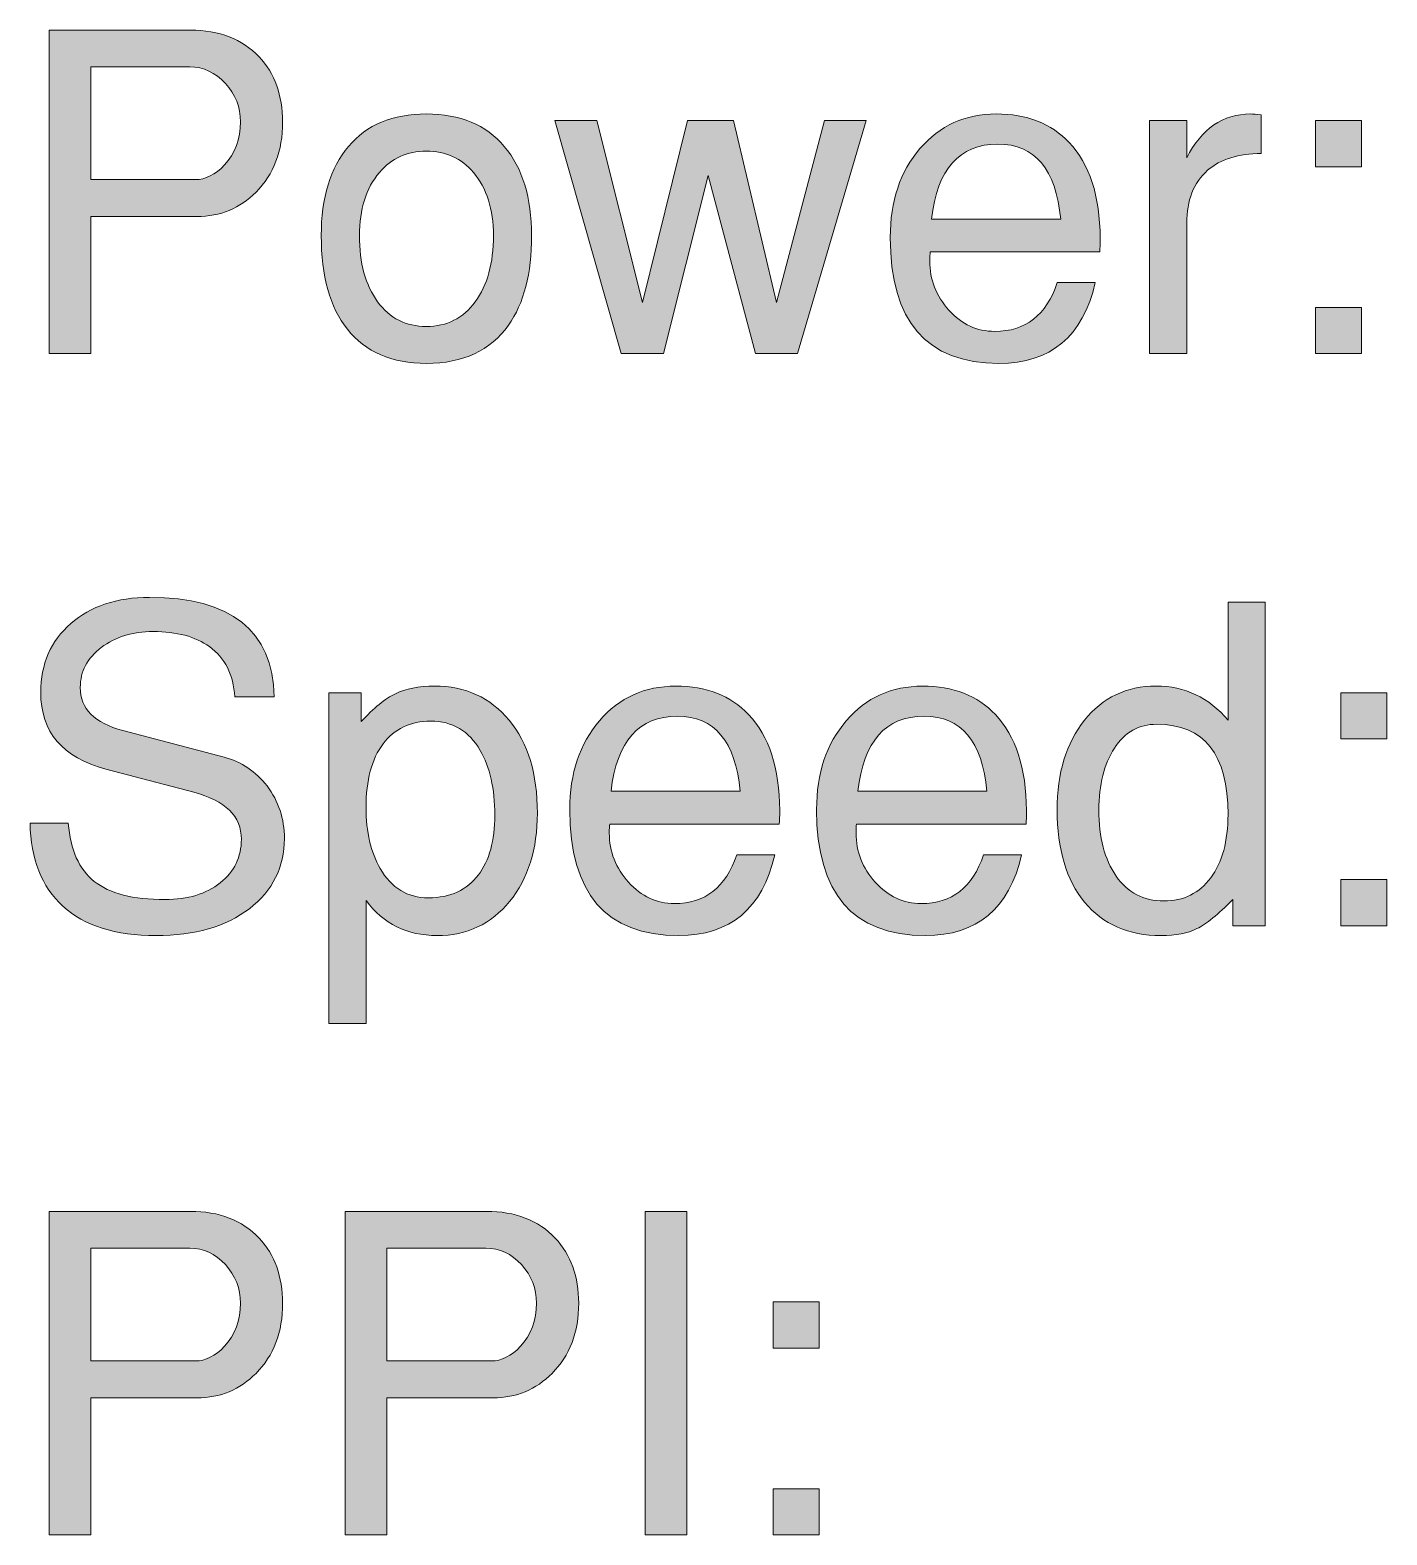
# Model space of a CAD drawing. Header units: inches. Extents: x 0.4 to 5.73, y -3.02 to -0.52.
# Drawn here: x 3.708 to 4.217, y -2.327 to -1.762 of the extents above; entities that cross this region are included whole.
import ezdxf

# ---------------------------------------------------------------- set-up
doc = ezdxf.new("R2010")
doc.units = ezdxf.units.IN
doc.header["$MEASUREMENT"] = 0
doc.layers.add('Layer 1', color=7, linetype='Continuous')

# ---------------------------------------------------------------- blocks, each defined once
blk = doc.blocks.new('block 21')
at = {"layer": 'Layer 1', "true_color": 0xed1f24}
h = blk.add_hatch(color=240, dxfattribs=at)
h.dxf.hatch_style = 2
edge = h.paths.add_edge_path()
edge.add_spline(control_points=[(3.8028, -1.79679), (3.8028, -1.80769), (3.79947, -1.81646), (3.79281, -1.82313), (3.7868, -1.82924), (3.77941, -1.8323), (3.77064, -1.8323), (3.77064, -1.8323), (3.73081, -1.8323), (3.73081, -1.8323), (3.73081, -1.8323), (3.73081, -1.8838), (3.73081, -1.8838), (3.73081, -1.8838), (3.71514, -1.8838), (3.71514, -1.8838), (3.71514, -1.8838), (3.71514, -1.7623), (3.71514, -1.7623), (3.71514, -1.7623), (3.76814, -1.7623), (3.76814, -1.7623), (3.77903, -1.7623), (3.78764, -1.76563), (3.79397, -1.7723), (3.79986, -1.77863), (3.8028, -1.7868), (3.8028, -1.79679)], knot_values=[0, 0, 0, 0, 1, 1, 1, 2, 2, 2, 3, 3, 3, 4, 4, 4, 5, 5, 5, 6, 6, 6, 7, 7, 7, 8, 8, 8, 9, 9, 9, 9], degree=3, periodic=1)
edge = h.paths.add_edge_path()
edge.add_spline(control_points=[(3.78697, -1.79679), (3.78697, -1.79124), (3.78508, -1.78641), (3.7813, -1.78229), (3.77753, -1.77818), (3.77308, -1.77613), (3.76797, -1.77613), (3.76797, -1.77613), (3.73081, -1.77613), (3.73081, -1.77613), (3.73081, -1.77613), (3.73081, -1.81846), (3.73081, -1.81846), (3.73081, -1.81846), (3.76997, -1.81846), (3.76997, -1.81846), (3.77386, -1.81846), (3.77753, -1.81663), (3.78097, -1.81296), (3.78497, -1.80863), (3.78697, -1.80324), (3.78697, -1.79679)], knot_values=[0, 0, 0, 0, 1, 1, 1, 2, 2, 2, 3, 3, 3, 4, 4, 4, 5, 5, 5, 6, 6, 6, 7, 7, 7, 7], degree=3, periodic=1)
h = blk.add_hatch(color=240, dxfattribs=at)
h.dxf.hatch_style = 2
edge = h.paths.add_edge_path()
edge.add_spline(control_points=[(3.8963, -1.83946), (3.8963, -1.85369), (3.89341, -1.86491), (3.88763, -1.87313), (3.88086, -1.88268), (3.87058, -1.88746), (3.8568, -1.88746), (3.8438, -1.88746), (3.83391, -1.88319), (3.82713, -1.87463), (3.82058, -1.86641), (3.8173, -1.85469), (3.8173, -1.83946), (3.8173, -1.82524), (3.82072, -1.81407), (3.82756, -1.80596), (3.83438, -1.79785), (3.84414, -1.7938), (3.8568, -1.7938), (3.86947, -1.7938), (3.87922, -1.79785), (3.88605, -1.80596), (3.89289, -1.81407), (3.8963, -1.82524), (3.8963, -1.83946)], knot_values=[0, 0, 0, 0, 1, 1, 1, 2, 2, 2, 3, 3, 3, 4, 4, 4, 5, 5, 5, 6, 6, 6, 7, 7, 7, 8, 8, 8, 8], degree=3, periodic=1)
edge = h.paths.add_edge_path()
edge.add_spline(control_points=[(3.88197, -1.83946), (3.88197, -1.82958), (3.87947, -1.82169), (3.87447, -1.8158), (3.86991, -1.81047), (3.86403, -1.80779), (3.8568, -1.80779), (3.84958, -1.80779), (3.84369, -1.81047), (3.83914, -1.8158), (3.83413, -1.82169), (3.83164, -1.82958), (3.83164, -1.83946), (3.83164, -1.84979), (3.83391, -1.85807), (3.83847, -1.8643), (3.84302, -1.87052), (3.84913, -1.87363), (3.8568, -1.87363), (3.86447, -1.87363), (3.87058, -1.87052), (3.87514, -1.8643), (3.87969, -1.85807), (3.88197, -1.84979), (3.88197, -1.83946)], knot_values=[0, 0, 0, 0, 1, 1, 1, 2, 2, 2, 3, 3, 3, 4, 4, 4, 5, 5, 5, 6, 6, 6, 7, 7, 7, 8, 8, 8, 8], degree=3, periodic=1)
h = blk.add_hatch(color=240, dxfattribs=at)
h.dxf.hatch_style = 2
h.paths.add_polyline_path([(4.02197, -1.7963), (3.99615, -1.8838), (3.98033, -1.8838), (3.96261, -1.81686), (3.94578, -1.8838), (3.92997, -1.8838), (3.90497, -1.7963), (3.92074, -1.7963), (3.93799, -1.86455), (3.95481, -1.7963), (3.97213, -1.7963), (3.9883, -1.86463), (4.0063, -1.7963)])
h = blk.add_hatch(color=240, dxfattribs=at)
h.dxf.hatch_style = 2
edge = h.paths.add_edge_path()
edge.add_spline(control_points=[(4.1098, -1.84046), (4.1098, -1.84258), (4.10975, -1.84429), (4.10963, -1.84563), (4.10963, -1.84563), (4.04597, -1.84563), (4.04597, -1.84563), (4.04586, -1.84641), (4.0458, -1.84752), (4.0458, -1.84897), (4.0458, -1.85596), (4.04821, -1.86213), (4.05303, -1.86747), (4.05785, -1.8728), (4.06359, -1.87546), (4.07024, -1.87546), (4.08176, -1.87546), (4.08957, -1.86935), (4.09368, -1.85713), (4.09368, -1.85713), (4.10797, -1.85713), (4.10797, -1.85713), (4.10331, -1.87735), (4.09125, -1.88746), (4.0718, -1.88746), (4.04458, -1.88746), (4.03097, -1.87168), (4.03097, -1.84013), (4.03097, -1.82657), (4.03469, -1.81546), (4.04213, -1.8068), (4.04958, -1.79813), (4.05914, -1.7938), (4.0708, -1.7938), (4.08225, -1.7938), (4.09136, -1.79736), (4.09814, -1.80446), (4.1058, -1.81257), (4.10969, -1.82457), (4.1098, -1.84046)], knot_values=[0, 0, 0, 0, 1, 1, 1, 2, 2, 2, 3, 3, 3, 4, 4, 4, 5, 5, 5, 6, 6, 6, 7, 7, 7, 8, 8, 8, 9, 9, 9, 10, 10, 10, 11, 11, 11, 12, 12, 12, 13, 13, 13, 13], degree=3, periodic=1)
edge = h.paths.add_edge_path()
edge.add_spline(control_points=[(4.09497, -1.83329), (4.09318, -1.81452), (4.08532, -1.80513), (4.07139, -1.80513), (4.05689, -1.80513), (4.04858, -1.81452), (4.04647, -1.83329), (4.04647, -1.83329), (4.09497, -1.83329), (4.09497, -1.83329)], knot_values=[0, 0, 0, 0, 1, 1, 1, 2, 2, 2, 3, 3, 3, 3], degree=3, periodic=1)
h = blk.add_hatch(color=240, dxfattribs=at)
h.dxf.hatch_style = 2
edge = h.paths.add_edge_path()
edge.add_spline(control_points=[(4.1703, -1.80863), (4.16174, -1.80863), (4.15502, -1.81074), (4.15013, -1.81496), (4.14491, -1.81963), (4.1423, -1.82624), (4.1423, -1.8348), (4.1423, -1.8348), (4.1423, -1.8838), (4.1423, -1.8838), (4.1423, -1.8838), (4.1283, -1.8838), (4.1283, -1.8838), (4.1283, -1.8838), (4.1283, -1.7963), (4.1283, -1.7963), (4.1283, -1.7963), (4.1423, -1.7963), (4.1423, -1.7963), (4.1423, -1.7963), (4.1423, -1.8103), (4.1423, -1.8103), (4.14785, -1.7993), (4.15586, -1.7938), (4.1663, -1.7938), (4.16719, -1.7938), (4.16852, -1.7939), (4.1703, -1.79413), (4.1703, -1.79413), (4.1703, -1.80863), (4.1703, -1.80863)], knot_values=[0, 0, 0, 0, 1, 1, 1, 2, 2, 2, 3, 3, 3, 4, 4, 4, 5, 5, 5, 6, 6, 6, 7, 7, 7, 8, 8, 8, 9, 9, 9, 10, 10, 10, 10], degree=3, periodic=1)
h = blk.add_hatch(color=240, dxfattribs=at)
h.dxf.hatch_style = 2
h.paths.add_polyline_path([(4.20797, -1.81363), (4.19063, -1.81363), (4.19063, -1.7963), (4.20797, -1.7963)])
h.paths.add_polyline_path([(4.20797, -1.8838), (4.19063, -1.8838), (4.19063, -1.86646), (4.20797, -1.86646)])
at = {"layer": 'Layer 1', "lineweight": 0}
for points in [[(4.02197, -1.7963), (3.99615, -1.8838), (3.98033, -1.8838), (3.96261, -1.81686), (3.94578, -1.8838), (3.92997, -1.8838), (3.90497, -1.7963), (3.92074, -1.7963), (3.93799, -1.86455), (3.95481, -1.7963), (3.97213, -1.7963), (3.9883, -1.86463), (4.0063, -1.7963), (4.02197, -1.7963)], [(4.20797, -1.81363), (4.19063, -1.81363), (4.19063, -1.7963), (4.20797, -1.7963), (4.20797, -1.81363)], [(4.20797, -1.8838), (4.19063, -1.8838), (4.19063, -1.86646), (4.20797, -1.86646), (4.20797, -1.8838)]]:
    blk.add_lwpolyline(points, dxfattribs=at)
for points, knots in [([(3.8028, -1.79679), (3.8028, -1.80769), (3.79947, -1.81646), (3.79281, -1.82313), (3.7868, -1.82924), (3.77941, -1.8323), (3.77064, -1.8323), (3.77064, -1.8323), (3.73081, -1.8323), (3.73081, -1.8323), (3.73081, -1.8323), (3.73081, -1.8838), (3.73081, -1.8838), (3.73081, -1.8838), (3.71514, -1.8838), (3.71514, -1.8838), (3.71514, -1.8838), (3.71514, -1.7623), (3.71514, -1.7623), (3.71514, -1.7623), (3.76814, -1.7623), (3.76814, -1.7623), (3.77903, -1.7623), (3.78764, -1.76563), (3.79397, -1.7723), (3.79986, -1.77863), (3.8028, -1.7868), (3.8028, -1.79679)], [0, 0, 0, 0, 1, 1, 1, 2, 2, 2, 3, 3, 3, 4, 4, 4, 5, 5, 5, 6, 6, 6, 7, 7, 7, 8, 8, 8, 9, 9, 9, 9]), ([(3.78697, -1.79679), (3.78697, -1.79124), (3.78508, -1.78641), (3.7813, -1.78229), (3.77753, -1.77818), (3.77308, -1.77613), (3.76797, -1.77613), (3.76797, -1.77613), (3.73081, -1.77613), (3.73081, -1.77613), (3.73081, -1.77613), (3.73081, -1.81846), (3.73081, -1.81846), (3.73081, -1.81846), (3.76997, -1.81846), (3.76997, -1.81846), (3.77386, -1.81846), (3.77753, -1.81663), (3.78097, -1.81296), (3.78497, -1.80863), (3.78697, -1.80324), (3.78697, -1.79679)], [0, 0, 0, 0, 1, 1, 1, 2, 2, 2, 3, 3, 3, 4, 4, 4, 5, 5, 5, 6, 6, 6, 7, 7, 7, 7]), ([(3.8963, -1.83946), (3.8963, -1.85369), (3.89341, -1.86491), (3.88763, -1.87313), (3.88086, -1.88268), (3.87058, -1.88746), (3.8568, -1.88746), (3.8438, -1.88746), (3.83391, -1.88319), (3.82713, -1.87463), (3.82058, -1.86641), (3.8173, -1.85469), (3.8173, -1.83946), (3.8173, -1.82524), (3.82072, -1.81407), (3.82756, -1.80596), (3.83438, -1.79785), (3.84414, -1.7938), (3.8568, -1.7938), (3.86947, -1.7938), (3.87922, -1.79785), (3.88605, -1.80596), (3.89289, -1.81407), (3.8963, -1.82524), (3.8963, -1.83946)], [0, 0, 0, 0, 1, 1, 1, 2, 2, 2, 3, 3, 3, 4, 4, 4, 5, 5, 5, 6, 6, 6, 7, 7, 7, 8, 8, 8, 8]), ([(4.1098, -1.84046), (4.1098, -1.84258), (4.10975, -1.84429), (4.10963, -1.84563), (4.10963, -1.84563), (4.04597, -1.84563), (4.04597, -1.84563), (4.04586, -1.84641), (4.0458, -1.84752), (4.0458, -1.84897), (4.0458, -1.85596), (4.04821, -1.86213), (4.05303, -1.86747), (4.05785, -1.8728), (4.06359, -1.87546), (4.07024, -1.87546), (4.08176, -1.87546), (4.08957, -1.86935), (4.09368, -1.85713), (4.09368, -1.85713), (4.10797, -1.85713), (4.10797, -1.85713), (4.10331, -1.87735), (4.09125, -1.88746), (4.0718, -1.88746), (4.04458, -1.88746), (4.03097, -1.87168), (4.03097, -1.84013), (4.03097, -1.82657), (4.03469, -1.81546), (4.04213, -1.8068), (4.04958, -1.79813), (4.05914, -1.7938), (4.0708, -1.7938), (4.08225, -1.7938), (4.09136, -1.79736), (4.09814, -1.80446), (4.1058, -1.81257), (4.10969, -1.82457), (4.1098, -1.84046)], [0, 0, 0, 0, 1, 1, 1, 2, 2, 2, 3, 3, 3, 4, 4, 4, 5, 5, 5, 6, 6, 6, 7, 7, 7, 8, 8, 8, 9, 9, 9, 10, 10, 10, 11, 11, 11, 12, 12, 12, 13, 13, 13, 13]), ([(4.1703, -1.80863), (4.16174, -1.80863), (4.15502, -1.81074), (4.15013, -1.81496), (4.14491, -1.81963), (4.1423, -1.82624), (4.1423, -1.8348), (4.1423, -1.8348), (4.1423, -1.8838), (4.1423, -1.8838), (4.1423, -1.8838), (4.1283, -1.8838), (4.1283, -1.8838), (4.1283, -1.8838), (4.1283, -1.7963), (4.1283, -1.7963), (4.1283, -1.7963), (4.1423, -1.7963), (4.1423, -1.7963), (4.1423, -1.7963), (4.1423, -1.8103), (4.1423, -1.8103), (4.14785, -1.7993), (4.15586, -1.7938), (4.1663, -1.7938), (4.16719, -1.7938), (4.16852, -1.7939), (4.1703, -1.79413), (4.1703, -1.79413), (4.1703, -1.80863), (4.1703, -1.80863)], [0, 0, 0, 0, 1, 1, 1, 2, 2, 2, 3, 3, 3, 4, 4, 4, 5, 5, 5, 6, 6, 6, 7, 7, 7, 8, 8, 8, 9, 9, 9, 10, 10, 10, 10]), ([(3.88197, -1.83946), (3.88197, -1.82958), (3.87947, -1.82169), (3.87447, -1.8158), (3.86991, -1.81047), (3.86403, -1.80779), (3.8568, -1.80779), (3.84958, -1.80779), (3.84369, -1.81047), (3.83914, -1.8158), (3.83413, -1.82169), (3.83164, -1.82958), (3.83164, -1.83946), (3.83164, -1.84979), (3.83391, -1.85807), (3.83847, -1.8643), (3.84302, -1.87052), (3.84913, -1.87363), (3.8568, -1.87363), (3.86447, -1.87363), (3.87058, -1.87052), (3.87514, -1.8643), (3.87969, -1.85807), (3.88197, -1.84979), (3.88197, -1.83946)], [0, 0, 0, 0, 1, 1, 1, 2, 2, 2, 3, 3, 3, 4, 4, 4, 5, 5, 5, 6, 6, 6, 7, 7, 7, 8, 8, 8, 8]), ([(4.09497, -1.83329), (4.09318, -1.81452), (4.08532, -1.80513), (4.07139, -1.80513), (4.05689, -1.80513), (4.04858, -1.81452), (4.04647, -1.83329), (4.04647, -1.83329), (4.09497, -1.83329), (4.09497, -1.83329)], [0, 0, 0, 0, 1, 1, 1, 2, 2, 2, 3, 3, 3, 3])]:
    blk.add_open_spline(points, degree=3, knots=knots, dxfattribs=at)
blk = doc.blocks.new('block 20')
at = {"layer": 'Layer 1'}
blk.add_blockref('block 21', (0, 0), dxfattribs=at)
blk = doc.blocks.new('block 24')
at = {"layer": 'Layer 1', "true_color": 0xed1f24}
h = blk.add_hatch(color=240, dxfattribs=at)
h.dxf.hatch_style = 2
edge = h.paths.add_edge_path()
edge.add_spline(control_points=[(3.80347, -2.06585), (3.80347, -2.07673), (3.79908, -2.08554), (3.7903, -2.09226), (3.78153, -2.09899), (3.76986, -2.10235), (3.7553, -2.10235), (3.73997, -2.10235), (3.72831, -2.09868), (3.7203, -2.09135), (3.71231, -2.08401), (3.70819, -2.07363), (3.70797, -2.06018), (3.70797, -2.06018), (3.7223, -2.06018), (3.7223, -2.06018), (3.72308, -2.07018), (3.72633, -2.07746), (3.73206, -2.08201), (3.73778, -2.08657), (3.74664, -2.08885), (3.75864, -2.08885), (3.76719, -2.08885), (3.77411, -2.08674), (3.77939, -2.08252), (3.78466, -2.07831), (3.78731, -2.07287), (3.78731, -2.06621), (3.78731, -2.05755), (3.78135, -2.05167), (3.76946, -2.04856), (3.76946, -2.04856), (3.73646, -2.03988), (3.73646, -2.03988), (3.72013, -2.03554), (3.71197, -2.02593), (3.71197, -2.01103), (3.71197, -2.00036), (3.71572, -1.99175), (3.72322, -1.98519), (3.73072, -1.97863), (3.74058, -1.97535), (3.75281, -1.97535), (3.78347, -1.97535), (3.79908, -1.98779), (3.79964, -2.01268), (3.79964, -2.01268), (3.7848, -2.01268), (3.7848, -2.01268), (3.78436, -2.00435), (3.7812, -1.99807), (3.7753, -1.99385), (3.77008, -1.99007), (3.76303, -1.98818), (3.75414, -1.98818), (3.74647, -1.98818), (3.74, -1.99018), (3.73472, -1.99418), (3.72944, -1.99818), (3.72681, -2.00318), (3.72681, -2.00918), (3.72681, -2.01718), (3.73214, -2.02257), (3.7428, -2.02535), (3.7428, -2.02535), (3.7808, -2.03535), (3.7808, -2.03535), (3.78736, -2.03712), (3.79274, -2.04074), (3.79697, -2.04618), (3.8013, -2.05196), (3.80347, -2.05851), (3.80347, -2.06585)], knot_values=[0, 0, 0, 0, 1, 1, 1, 2, 2, 2, 3, 3, 3, 4, 4, 4, 5, 5, 5, 6, 6, 6, 7, 7, 7, 8, 8, 8, 9, 9, 9, 10, 10, 10, 11, 11, 11, 12, 12, 12, 13, 13, 13, 14, 14, 14, 15, 15, 15, 16, 16, 16, 17, 17, 17, 18, 18, 18, 19, 19, 19, 20, 20, 20, 21, 21, 21, 22, 22, 22, 23, 23, 23, 24, 24, 24, 24], degree=3, periodic=1)
h = blk.add_hatch(color=240, dxfattribs=at)
h.dxf.hatch_style = 2
edge = h.paths.add_edge_path()
edge.add_spline(control_points=[(4.17181, -2.09868), (4.17181, -2.09868), (4.15964, -2.09868), (4.15964, -2.09868), (4.15964, -2.09868), (4.15964, -2.08885), (4.15964, -2.08885), (4.15408, -2.0944), (4.14958, -2.09804), (4.14614, -2.09977), (4.14269, -2.10149), (4.13819, -2.10235), (4.13264, -2.10235), (4.12042, -2.10235), (4.11086, -2.09818), (4.10397, -2.08984), (4.09708, -2.08152), (4.09364, -2.06996), (4.09364, -2.05518), (4.09364, -2.04129), (4.09705, -2.03007), (4.10389, -2.02151), (4.11072, -2.01296), (4.11969, -2.00868), (4.13081, -2.00868), (4.1417, -2.00868), (4.1507, -2.01296), (4.1578, -2.02151), (4.1578, -2.02151), (4.1578, -1.97718), (4.1578, -1.97718), (4.1578, -1.97718), (4.17181, -1.97718), (4.17181, -1.97718), (4.17181, -1.97718), (4.17181, -2.09868), (4.17181, -2.09868)], knot_values=[0, 0, 0, 0, 1, 1, 1, 2, 2, 2, 3, 3, 3, 4, 4, 4, 5, 5, 5, 6, 6, 6, 7, 7, 7, 8, 8, 8, 9, 9, 9, 10, 10, 10, 11, 11, 11, 12, 12, 12, 12], degree=3, periodic=1)
edge = h.paths.add_edge_path()
edge.add_spline(control_points=[(4.1578, -2.05684), (4.1578, -2.03429), (4.14889, -2.02301), (4.13106, -2.02301), (4.12431, -2.02301), (4.11899, -2.02601), (4.11512, -2.03202), (4.11124, -2.03801), (4.10931, -2.04574), (4.10931, -2.05518), (4.10931, -2.06551), (4.11146, -2.07379), (4.11578, -2.08001), (4.1201, -2.08624), (4.12608, -2.08935), (4.13372, -2.08935), (4.14114, -2.08935), (4.14701, -2.08646), (4.15133, -2.08068), (4.15565, -2.0749), (4.1578, -2.06696), (4.1578, -2.05684)], knot_values=[0, 0, 0, 0, 1, 1, 1, 2, 2, 2, 3, 3, 3, 4, 4, 4, 5, 5, 5, 6, 6, 6, 7, 7, 7, 7], degree=3, periodic=1)
h = blk.add_hatch(color=240, dxfattribs=at)
h.dxf.hatch_style = 2
edge = h.paths.add_edge_path()
edge.add_spline(control_points=[(3.89847, -2.05635), (3.89847, -2.06991), (3.895, -2.08096), (3.88805, -2.08951), (3.88111, -2.09807), (3.87202, -2.10235), (3.86081, -2.10235), (3.84947, -2.10235), (3.84058, -2.09796), (3.83413, -2.08918), (3.83413, -2.08918), (3.83413, -2.13535), (3.83413, -2.13535), (3.83413, -2.13535), (3.82014, -2.13535), (3.82014, -2.13535), (3.82014, -2.13535), (3.82014, -2.01118), (3.82014, -2.01118), (3.82014, -2.01118), (3.8323, -2.01118), (3.8323, -2.01118), (3.8323, -2.01118), (3.8323, -2.02201), (3.8323, -2.02201), (3.83697, -2.01691), (3.84125, -2.01341), (3.84514, -2.01152), (3.84903, -2.00962), (3.85392, -2.00868), (3.8598, -2.00868), (3.87147, -2.00868), (3.88083, -2.01296), (3.88789, -2.02151), (3.89494, -2.03007), (3.89847, -2.04168), (3.89847, -2.05635)], knot_values=[0, 0, 0, 0, 1, 1, 1, 2, 2, 2, 3, 3, 3, 4, 4, 4, 5, 5, 5, 6, 6, 6, 7, 7, 7, 8, 8, 8, 9, 9, 9, 10, 10, 10, 11, 11, 11, 12, 12, 12, 12], degree=3, periodic=1)
edge = h.paths.add_edge_path()
edge.add_spline(control_points=[(3.88247, -2.05718), (3.88247, -2.04718), (3.88064, -2.03907), (3.87699, -2.03284), (3.87278, -2.02551), (3.86658, -2.02184), (3.85838, -2.02184), (3.85075, -2.02184), (3.84479, -2.02468), (3.84053, -2.03035), (3.83627, -2.03601), (3.83413, -2.04401), (3.83413, -2.05435), (3.83413, -2.06346), (3.83591, -2.07107), (3.83945, -2.07718), (3.84366, -2.08451), (3.8497, -2.08818), (3.85756, -2.08818), (3.86575, -2.08818), (3.87201, -2.08529), (3.87632, -2.07952), (3.88042, -2.07418), (3.88247, -2.06674), (3.88247, -2.05718)], knot_values=[0, 0, 0, 0, 1, 1, 1, 2, 2, 2, 3, 3, 3, 4, 4, 4, 5, 5, 5, 6, 6, 6, 7, 7, 7, 8, 8, 8, 8], degree=3, periodic=1)
h = blk.add_hatch(color=240, dxfattribs=at)
h.dxf.hatch_style = 2
edge = h.paths.add_edge_path()
edge.add_spline(control_points=[(3.98947, -2.05535), (3.98947, -2.05746), (3.98941, -2.05918), (3.9893, -2.06051), (3.9893, -2.06051), (3.92563, -2.06051), (3.92563, -2.06051), (3.92552, -2.06129), (3.92547, -2.06241), (3.92547, -2.06385), (3.92547, -2.07085), (3.92788, -2.07701), (3.9327, -2.08235), (3.93752, -2.08768), (3.94325, -2.09035), (3.9499, -2.09035), (3.96143, -2.09035), (3.96924, -2.08424), (3.97334, -2.07201), (3.97334, -2.07201), (3.98764, -2.07201), (3.98764, -2.07201), (3.98297, -2.09224), (3.97091, -2.10235), (3.95147, -2.10235), (3.92424, -2.10235), (3.91064, -2.08657), (3.91064, -2.05501), (3.91064, -2.04146), (3.91435, -2.03035), (3.9218, -2.02168), (3.92925, -2.01301), (3.9388, -2.00868), (3.95047, -2.00868), (3.96191, -2.00868), (3.97102, -2.01224), (3.9778, -2.01935), (3.98547, -2.02746), (3.98936, -2.03946), (3.98947, -2.05535)], knot_values=[0, 0, 0, 0, 1, 1, 1, 2, 2, 2, 3, 3, 3, 4, 4, 4, 5, 5, 5, 6, 6, 6, 7, 7, 7, 8, 8, 8, 9, 9, 9, 10, 10, 10, 11, 11, 11, 12, 12, 12, 13, 13, 13, 13], degree=3, periodic=1)
edge = h.paths.add_edge_path()
edge.add_spline(control_points=[(3.97464, -2.04818), (3.97285, -2.02941), (3.96499, -2.02001), (3.95106, -2.02001), (3.93656, -2.02001), (3.92825, -2.02941), (3.92613, -2.04818), (3.92613, -2.04818), (3.97464, -2.04818), (3.97464, -2.04818)], knot_values=[0, 0, 0, 0, 1, 1, 1, 2, 2, 2, 3, 3, 3, 3], degree=3, periodic=1)
h = blk.add_hatch(color=240, dxfattribs=at)
h.dxf.hatch_style = 2
edge = h.paths.add_edge_path()
edge.add_spline(control_points=[(4.08213, -2.05535), (4.08213, -2.05746), (4.08208, -2.05918), (4.08196, -2.06051), (4.08196, -2.06051), (4.0183, -2.06051), (4.0183, -2.06051), (4.01819, -2.06129), (4.01813, -2.06241), (4.01813, -2.06385), (4.01813, -2.07085), (4.02054, -2.07701), (4.02536, -2.08235), (4.03019, -2.08768), (4.03592, -2.09035), (4.04257, -2.09035), (4.05409, -2.09035), (4.0619, -2.08424), (4.06601, -2.07201), (4.06601, -2.07201), (4.0803, -2.07201), (4.0803, -2.07201), (4.07564, -2.09224), (4.06358, -2.10235), (4.04414, -2.10235), (4.01691, -2.10235), (4.0033, -2.08657), (4.0033, -2.05501), (4.0033, -2.04146), (4.00702, -2.03035), (4.01447, -2.02168), (4.02191, -2.01301), (4.03147, -2.00868), (4.04313, -2.00868), (4.05458, -2.00868), (4.06369, -2.01224), (4.07047, -2.01935), (4.07813, -2.02746), (4.08202, -2.03946), (4.08213, -2.05535)], knot_values=[0, 0, 0, 0, 1, 1, 1, 2, 2, 2, 3, 3, 3, 4, 4, 4, 5, 5, 5, 6, 6, 6, 7, 7, 7, 8, 8, 8, 9, 9, 9, 10, 10, 10, 11, 11, 11, 12, 12, 12, 13, 13, 13, 13], degree=3, periodic=1)
edge = h.paths.add_edge_path()
edge.add_spline(control_points=[(4.0673, -2.04818), (4.06551, -2.02941), (4.05765, -2.02001), (4.04372, -2.02001), (4.02922, -2.02001), (4.02091, -2.02941), (4.0188, -2.04818), (4.0188, -2.04818), (4.0673, -2.04818), (4.0673, -2.04818)], knot_values=[0, 0, 0, 0, 1, 1, 1, 2, 2, 2, 3, 3, 3, 3], degree=3, periodic=1)
h = blk.add_hatch(color=240, dxfattribs=at)
h.dxf.hatch_style = 2
h.paths.add_polyline_path([(4.21747, -2.02852), (4.20013, -2.02852), (4.20013, -2.01118), (4.21747, -2.01118)])
h.paths.add_polyline_path([(4.21747, -2.09868), (4.20013, -2.09868), (4.20013, -2.08135), (4.21747, -2.08135)])
at = {"layer": 'Layer 1', "lineweight": 0}
for points in [[(4.21747, -2.02852), (4.20013, -2.02852), (4.20013, -2.01118), (4.21747, -2.01118), (4.21747, -2.02852)], [(4.21747, -2.09868), (4.20013, -2.09868), (4.20013, -2.08135), (4.21747, -2.08135), (4.21747, -2.09868)]]:
    blk.add_lwpolyline(points, dxfattribs=at)
for points, knots in [([(3.80347, -2.06585), (3.80347, -2.07673), (3.79908, -2.08554), (3.7903, -2.09226), (3.78153, -2.09899), (3.76986, -2.10235), (3.7553, -2.10235), (3.73997, -2.10235), (3.72831, -2.09868), (3.7203, -2.09135), (3.71231, -2.08401), (3.70819, -2.07363), (3.70797, -2.06018), (3.70797, -2.06018), (3.7223, -2.06018), (3.7223, -2.06018), (3.72308, -2.07018), (3.72633, -2.07746), (3.73206, -2.08201), (3.73778, -2.08657), (3.74664, -2.08885), (3.75864, -2.08885), (3.76719, -2.08885), (3.77411, -2.08674), (3.77939, -2.08252), (3.78466, -2.07831), (3.78731, -2.07287), (3.78731, -2.06621), (3.78731, -2.05755), (3.78135, -2.05167), (3.76946, -2.04856), (3.76946, -2.04856), (3.73646, -2.03988), (3.73646, -2.03988), (3.72013, -2.03554), (3.71197, -2.02593), (3.71197, -2.01103), (3.71197, -2.00036), (3.71572, -1.99175), (3.72322, -1.98519), (3.73072, -1.97863), (3.74058, -1.97535), (3.75281, -1.97535), (3.78347, -1.97535), (3.79908, -1.98779), (3.79964, -2.01268), (3.79964, -2.01268), (3.7848, -2.01268), (3.7848, -2.01268), (3.78436, -2.00435), (3.7812, -1.99807), (3.7753, -1.99385), (3.77008, -1.99007), (3.76303, -1.98818), (3.75414, -1.98818), (3.74647, -1.98818), (3.74, -1.99018), (3.73472, -1.99418), (3.72944, -1.99818), (3.72681, -2.00318), (3.72681, -2.00918), (3.72681, -2.01718), (3.73214, -2.02257), (3.7428, -2.02535), (3.7428, -2.02535), (3.7808, -2.03535), (3.7808, -2.03535), (3.78736, -2.03712), (3.79274, -2.04074), (3.79697, -2.04618), (3.8013, -2.05196), (3.80347, -2.05851), (3.80347, -2.06585)], [0, 0, 0, 0, 1, 1, 1, 2, 2, 2, 3, 3, 3, 4, 4, 4, 5, 5, 5, 6, 6, 6, 7, 7, 7, 8, 8, 8, 9, 9, 9, 10, 10, 10, 11, 11, 11, 12, 12, 12, 13, 13, 13, 14, 14, 14, 15, 15, 15, 16, 16, 16, 17, 17, 17, 18, 18, 18, 19, 19, 19, 20, 20, 20, 21, 21, 21, 22, 22, 22, 23, 23, 23, 24, 24, 24, 24]), ([(4.17181, -2.09868), (4.17181, -2.09868), (4.15964, -2.09868), (4.15964, -2.09868), (4.15964, -2.09868), (4.15964, -2.08885), (4.15964, -2.08885), (4.15408, -2.0944), (4.14958, -2.09804), (4.14614, -2.09977), (4.14269, -2.10149), (4.13819, -2.10235), (4.13264, -2.10235), (4.12042, -2.10235), (4.11086, -2.09818), (4.10397, -2.08984), (4.09708, -2.08152), (4.09364, -2.06996), (4.09364, -2.05518), (4.09364, -2.04129), (4.09705, -2.03007), (4.10389, -2.02151), (4.11072, -2.01296), (4.11969, -2.00868), (4.13081, -2.00868), (4.1417, -2.00868), (4.1507, -2.01296), (4.1578, -2.02151), (4.1578, -2.02151), (4.1578, -1.97718), (4.1578, -1.97718), (4.1578, -1.97718), (4.17181, -1.97718), (4.17181, -1.97718), (4.17181, -1.97718), (4.17181, -2.09868), (4.17181, -2.09868)], [0, 0, 0, 0, 1, 1, 1, 2, 2, 2, 3, 3, 3, 4, 4, 4, 5, 5, 5, 6, 6, 6, 7, 7, 7, 8, 8, 8, 9, 9, 9, 10, 10, 10, 11, 11, 11, 12, 12, 12, 12]), ([(3.89847, -2.05635), (3.89847, -2.06991), (3.895, -2.08096), (3.88805, -2.08951), (3.88111, -2.09807), (3.87202, -2.10235), (3.86081, -2.10235), (3.84947, -2.10235), (3.84058, -2.09796), (3.83413, -2.08918), (3.83413, -2.08918), (3.83413, -2.13535), (3.83413, -2.13535), (3.83413, -2.13535), (3.82014, -2.13535), (3.82014, -2.13535), (3.82014, -2.13535), (3.82014, -2.01118), (3.82014, -2.01118), (3.82014, -2.01118), (3.8323, -2.01118), (3.8323, -2.01118), (3.8323, -2.01118), (3.8323, -2.02201), (3.8323, -2.02201), (3.83697, -2.01691), (3.84125, -2.01341), (3.84514, -2.01152), (3.84903, -2.00962), (3.85392, -2.00868), (3.8598, -2.00868), (3.87147, -2.00868), (3.88083, -2.01296), (3.88789, -2.02151), (3.89494, -2.03007), (3.89847, -2.04168), (3.89847, -2.05635)], [0, 0, 0, 0, 1, 1, 1, 2, 2, 2, 3, 3, 3, 4, 4, 4, 5, 5, 5, 6, 6, 6, 7, 7, 7, 8, 8, 8, 9, 9, 9, 10, 10, 10, 11, 11, 11, 12, 12, 12, 12]), ([(3.98947, -2.05535), (3.98947, -2.05746), (3.98941, -2.05918), (3.9893, -2.06051), (3.9893, -2.06051), (3.92563, -2.06051), (3.92563, -2.06051), (3.92552, -2.06129), (3.92547, -2.06241), (3.92547, -2.06385), (3.92547, -2.07085), (3.92788, -2.07701), (3.9327, -2.08235), (3.93752, -2.08768), (3.94325, -2.09035), (3.9499, -2.09035), (3.96143, -2.09035), (3.96924, -2.08424), (3.97334, -2.07201), (3.97334, -2.07201), (3.98764, -2.07201), (3.98764, -2.07201), (3.98297, -2.09224), (3.97091, -2.10235), (3.95147, -2.10235), (3.92424, -2.10235), (3.91064, -2.08657), (3.91064, -2.05501), (3.91064, -2.04146), (3.91435, -2.03035), (3.9218, -2.02168), (3.92925, -2.01301), (3.9388, -2.00868), (3.95047, -2.00868), (3.96191, -2.00868), (3.97102, -2.01224), (3.9778, -2.01935), (3.98547, -2.02746), (3.98936, -2.03946), (3.98947, -2.05535)], [0, 0, 0, 0, 1, 1, 1, 2, 2, 2, 3, 3, 3, 4, 4, 4, 5, 5, 5, 6, 6, 6, 7, 7, 7, 8, 8, 8, 9, 9, 9, 10, 10, 10, 11, 11, 11, 12, 12, 12, 13, 13, 13, 13]), ([(4.08213, -2.05535), (4.08213, -2.05746), (4.08208, -2.05918), (4.08196, -2.06051), (4.08196, -2.06051), (4.0183, -2.06051), (4.0183, -2.06051), (4.01819, -2.06129), (4.01813, -2.06241), (4.01813, -2.06385), (4.01813, -2.07085), (4.02054, -2.07701), (4.02536, -2.08235), (4.03019, -2.08768), (4.03592, -2.09035), (4.04257, -2.09035), (4.05409, -2.09035), (4.0619, -2.08424), (4.06601, -2.07201), (4.06601, -2.07201), (4.0803, -2.07201), (4.0803, -2.07201), (4.07564, -2.09224), (4.06358, -2.10235), (4.04414, -2.10235), (4.01691, -2.10235), (4.0033, -2.08657), (4.0033, -2.05501), (4.0033, -2.04146), (4.00702, -2.03035), (4.01447, -2.02168), (4.02191, -2.01301), (4.03147, -2.00868), (4.04313, -2.00868), (4.05458, -2.00868), (4.06369, -2.01224), (4.07047, -2.01935), (4.07813, -2.02746), (4.08202, -2.03946), (4.08213, -2.05535)], [0, 0, 0, 0, 1, 1, 1, 2, 2, 2, 3, 3, 3, 4, 4, 4, 5, 5, 5, 6, 6, 6, 7, 7, 7, 8, 8, 8, 9, 9, 9, 10, 10, 10, 11, 11, 11, 12, 12, 12, 13, 13, 13, 13]), ([(3.88247, -2.05718), (3.88247, -2.04718), (3.88064, -2.03907), (3.87699, -2.03284), (3.87278, -2.02551), (3.86658, -2.02184), (3.85838, -2.02184), (3.85075, -2.02184), (3.84479, -2.02468), (3.84053, -2.03035), (3.83627, -2.03601), (3.83413, -2.04401), (3.83413, -2.05435), (3.83413, -2.06346), (3.83591, -2.07107), (3.83945, -2.07718), (3.84366, -2.08451), (3.8497, -2.08818), (3.85756, -2.08818), (3.86575, -2.08818), (3.87201, -2.08529), (3.87632, -2.07952), (3.88042, -2.07418), (3.88247, -2.06674), (3.88247, -2.05718)], [0, 0, 0, 0, 1, 1, 1, 2, 2, 2, 3, 3, 3, 4, 4, 4, 5, 5, 5, 6, 6, 6, 7, 7, 7, 8, 8, 8, 8]), ([(3.97464, -2.04818), (3.97285, -2.02941), (3.96499, -2.02001), (3.95106, -2.02001), (3.93656, -2.02001), (3.92825, -2.02941), (3.92613, -2.04818), (3.92613, -2.04818), (3.97464, -2.04818), (3.97464, -2.04818)], [0, 0, 0, 0, 1, 1, 1, 2, 2, 2, 3, 3, 3, 3]), ([(4.0673, -2.04818), (4.06551, -2.02941), (4.05765, -2.02001), (4.04372, -2.02001), (4.02922, -2.02001), (4.02091, -2.02941), (4.0188, -2.04818), (4.0188, -2.04818), (4.0673, -2.04818), (4.0673, -2.04818)], [0, 0, 0, 0, 1, 1, 1, 2, 2, 2, 3, 3, 3, 3]), ([(4.1578, -2.05684), (4.1578, -2.03429), (4.14889, -2.02301), (4.13106, -2.02301), (4.12431, -2.02301), (4.11899, -2.02601), (4.11512, -2.03202), (4.11124, -2.03801), (4.10931, -2.04574), (4.10931, -2.05518), (4.10931, -2.06551), (4.11146, -2.07379), (4.11578, -2.08001), (4.1201, -2.08624), (4.12608, -2.08935), (4.13372, -2.08935), (4.14114, -2.08935), (4.14701, -2.08646), (4.15133, -2.08068), (4.15565, -2.0749), (4.1578, -2.06696), (4.1578, -2.05684)], [0, 0, 0, 0, 1, 1, 1, 2, 2, 2, 3, 3, 3, 4, 4, 4, 5, 5, 5, 6, 6, 6, 7, 7, 7, 7])]:
    blk.add_open_spline(points, degree=3, knots=knots, dxfattribs=at)
blk = doc.blocks.new('block 23')
at = {"layer": 'Layer 1'}
blk.add_blockref('block 24', (0, 0), dxfattribs=at)
blk = doc.blocks.new('block 27')
at = {"layer": 'Layer 1', "true_color": 0xed1f24}
h = blk.add_hatch(color=240, dxfattribs=at)
h.dxf.hatch_style = 2
edge = h.paths.add_edge_path()
edge.add_spline(control_points=[(3.8028, -2.24045), (3.8028, -2.25134), (3.79947, -2.26012), (3.79281, -2.26678), (3.7868, -2.2729), (3.77941, -2.27595), (3.77064, -2.27595), (3.77064, -2.27595), (3.73081, -2.27595), (3.73081, -2.27595), (3.73081, -2.27595), (3.73081, -2.32745), (3.73081, -2.32745), (3.73081, -2.32745), (3.71514, -2.32745), (3.71514, -2.32745), (3.71514, -2.32745), (3.71514, -2.20595), (3.71514, -2.20595), (3.71514, -2.20595), (3.76814, -2.20595), (3.76814, -2.20595), (3.77903, -2.20595), (3.78764, -2.20929), (3.79397, -2.21596), (3.79986, -2.22229), (3.8028, -2.23046), (3.8028, -2.24045)], knot_values=[0, 0, 0, 0, 1, 1, 1, 2, 2, 2, 3, 3, 3, 4, 4, 4, 5, 5, 5, 6, 6, 6, 7, 7, 7, 8, 8, 8, 9, 9, 9, 9], degree=3, periodic=1)
edge = h.paths.add_edge_path()
edge.add_spline(control_points=[(3.78697, -2.24045), (3.78697, -2.2349), (3.78508, -2.23007), (3.7813, -2.22595), (3.77753, -2.22184), (3.77308, -2.21979), (3.76797, -2.21979), (3.76797, -2.21979), (3.73081, -2.21979), (3.73081, -2.21979), (3.73081, -2.21979), (3.73081, -2.26212), (3.73081, -2.26212), (3.73081, -2.26212), (3.76997, -2.26212), (3.76997, -2.26212), (3.77386, -2.26212), (3.77753, -2.26029), (3.78097, -2.25662), (3.78497, -2.25229), (3.78697, -2.2469), (3.78697, -2.24045)], knot_values=[0, 0, 0, 0, 1, 1, 1, 2, 2, 2, 3, 3, 3, 4, 4, 4, 5, 5, 5, 6, 6, 6, 7, 7, 7, 7], degree=3, periodic=1)
h = blk.add_hatch(color=240, dxfattribs=at)
h.dxf.hatch_style = 2
edge = h.paths.add_edge_path()
edge.add_spline(control_points=[(3.91397, -2.24045), (3.91397, -2.25134), (3.91064, -2.26012), (3.90397, -2.26678), (3.89797, -2.2729), (3.89058, -2.27595), (3.8818, -2.27595), (3.8818, -2.27595), (3.84197, -2.27595), (3.84197, -2.27595), (3.84197, -2.27595), (3.84197, -2.32745), (3.84197, -2.32745), (3.84197, -2.32745), (3.8263, -2.32745), (3.8263, -2.32745), (3.8263, -2.32745), (3.8263, -2.20595), (3.8263, -2.20595), (3.8263, -2.20595), (3.87931, -2.20595), (3.87931, -2.20595), (3.89019, -2.20595), (3.8988, -2.20929), (3.90514, -2.21596), (3.91102, -2.22229), (3.91397, -2.23046), (3.91397, -2.24045)], knot_values=[0, 0, 0, 0, 1, 1, 1, 2, 2, 2, 3, 3, 3, 4, 4, 4, 5, 5, 5, 6, 6, 6, 7, 7, 7, 8, 8, 8, 9, 9, 9, 9], degree=3, periodic=1)
edge = h.paths.add_edge_path()
edge.add_spline(control_points=[(3.89814, -2.24045), (3.89814, -2.2349), (3.89625, -2.23007), (3.89247, -2.22595), (3.88869, -2.22184), (3.88424, -2.21979), (3.87914, -2.21979), (3.87914, -2.21979), (3.84197, -2.21979), (3.84197, -2.21979), (3.84197, -2.21979), (3.84197, -2.26212), (3.84197, -2.26212), (3.84197, -2.26212), (3.88114, -2.26212), (3.88114, -2.26212), (3.88502, -2.26212), (3.88869, -2.26029), (3.89214, -2.25662), (3.89614, -2.25229), (3.89814, -2.2469), (3.89814, -2.24045)], knot_values=[0, 0, 0, 0, 1, 1, 1, 2, 2, 2, 3, 3, 3, 4, 4, 4, 5, 5, 5, 6, 6, 6, 7, 7, 7, 7], degree=3, periodic=1)
h = blk.add_hatch(color=240, dxfattribs=at)
h.dxf.hatch_style = 2
h.paths.add_polyline_path([(3.95464, -2.32745), (3.93897, -2.32745), (3.93897, -2.20595), (3.95464, -2.20595)])
h = blk.add_hatch(color=240, dxfattribs=at)
h.dxf.hatch_style = 2
h.paths.add_polyline_path([(4.0043, -2.25729), (3.98697, -2.25729), (3.98697, -2.23996), (4.0043, -2.23996)])
h.paths.add_polyline_path([(4.0043, -2.32745), (3.98697, -2.32745), (3.98697, -2.31012), (4.0043, -2.31012)])
at = {"layer": 'Layer 1', "lineweight": 0}
for points in [[(3.95464, -2.32745), (3.93897, -2.32745), (3.93897, -2.20595), (3.95464, -2.20595), (3.95464, -2.32745)], [(4.0043, -2.25729), (3.98697, -2.25729), (3.98697, -2.23996), (4.0043, -2.23996), (4.0043, -2.25729)], [(4.0043, -2.32745), (3.98697, -2.32745), (3.98697, -2.31012), (4.0043, -2.31012), (4.0043, -2.32745)]]:
    blk.add_lwpolyline(points, dxfattribs=at)
for points, knots in [([(3.8028, -2.24045), (3.8028, -2.25134), (3.79947, -2.26012), (3.79281, -2.26678), (3.7868, -2.2729), (3.77941, -2.27595), (3.77064, -2.27595), (3.77064, -2.27595), (3.73081, -2.27595), (3.73081, -2.27595), (3.73081, -2.27595), (3.73081, -2.32745), (3.73081, -2.32745), (3.73081, -2.32745), (3.71514, -2.32745), (3.71514, -2.32745), (3.71514, -2.32745), (3.71514, -2.20595), (3.71514, -2.20595), (3.71514, -2.20595), (3.76814, -2.20595), (3.76814, -2.20595), (3.77903, -2.20595), (3.78764, -2.20929), (3.79397, -2.21596), (3.79986, -2.22229), (3.8028, -2.23046), (3.8028, -2.24045)], [0, 0, 0, 0, 1, 1, 1, 2, 2, 2, 3, 3, 3, 4, 4, 4, 5, 5, 5, 6, 6, 6, 7, 7, 7, 8, 8, 8, 9, 9, 9, 9]), ([(3.91397, -2.24045), (3.91397, -2.25134), (3.91064, -2.26012), (3.90397, -2.26678), (3.89797, -2.2729), (3.89058, -2.27595), (3.8818, -2.27595), (3.8818, -2.27595), (3.84197, -2.27595), (3.84197, -2.27595), (3.84197, -2.27595), (3.84197, -2.32745), (3.84197, -2.32745), (3.84197, -2.32745), (3.8263, -2.32745), (3.8263, -2.32745), (3.8263, -2.32745), (3.8263, -2.20595), (3.8263, -2.20595), (3.8263, -2.20595), (3.87931, -2.20595), (3.87931, -2.20595), (3.89019, -2.20595), (3.8988, -2.20929), (3.90514, -2.21596), (3.91102, -2.22229), (3.91397, -2.23046), (3.91397, -2.24045)], [0, 0, 0, 0, 1, 1, 1, 2, 2, 2, 3, 3, 3, 4, 4, 4, 5, 5, 5, 6, 6, 6, 7, 7, 7, 8, 8, 8, 9, 9, 9, 9]), ([(3.78697, -2.24045), (3.78697, -2.2349), (3.78508, -2.23007), (3.7813, -2.22595), (3.77753, -2.22184), (3.77308, -2.21979), (3.76797, -2.21979), (3.76797, -2.21979), (3.73081, -2.21979), (3.73081, -2.21979), (3.73081, -2.21979), (3.73081, -2.26212), (3.73081, -2.26212), (3.73081, -2.26212), (3.76997, -2.26212), (3.76997, -2.26212), (3.77386, -2.26212), (3.77753, -2.26029), (3.78097, -2.25662), (3.78497, -2.25229), (3.78697, -2.2469), (3.78697, -2.24045)], [0, 0, 0, 0, 1, 1, 1, 2, 2, 2, 3, 3, 3, 4, 4, 4, 5, 5, 5, 6, 6, 6, 7, 7, 7, 7]), ([(3.89814, -2.24045), (3.89814, -2.2349), (3.89625, -2.23007), (3.89247, -2.22595), (3.88869, -2.22184), (3.88424, -2.21979), (3.87914, -2.21979), (3.87914, -2.21979), (3.84197, -2.21979), (3.84197, -2.21979), (3.84197, -2.21979), (3.84197, -2.26212), (3.84197, -2.26212), (3.84197, -2.26212), (3.88114, -2.26212), (3.88114, -2.26212), (3.88502, -2.26212), (3.88869, -2.26029), (3.89214, -2.25662), (3.89614, -2.25229), (3.89814, -2.2469), (3.89814, -2.24045)], [0, 0, 0, 0, 1, 1, 1, 2, 2, 2, 3, 3, 3, 4, 4, 4, 5, 5, 5, 6, 6, 6, 7, 7, 7, 7])]:
    blk.add_open_spline(points, degree=3, knots=knots, dxfattribs=at)
blk = doc.blocks.new('block 26')
at = {"layer": 'Layer 1'}
blk.add_blockref('block 27', (0, 0), dxfattribs=at)
blk = doc.blocks.new('block 19')
at = {"layer": 'Layer 1'}
for name in ['block 20', 'block 23', 'block 26']:
    blk.add_blockref(name, (0, 0), dxfattribs=at)

msp = doc.modelspace()

# ---------------------------------------------------------------- block references
at = {"layer": 'Layer 1'}
msp.add_blockref('block 19', (0, 0), dxfattribs=at)

doc.saveas('drawing.dxf')
